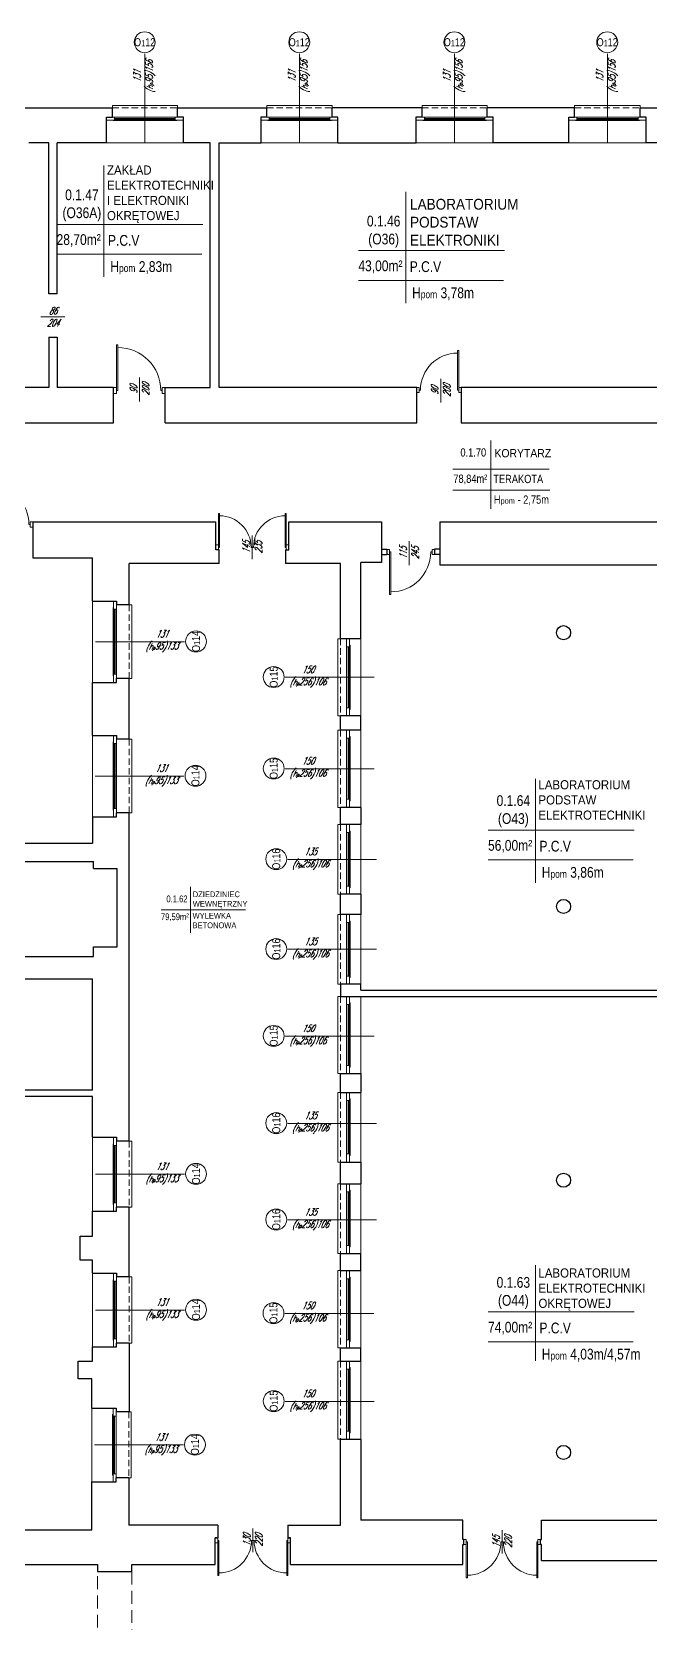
# Model space of a CAD drawing. Header units: millimetres. Extents: x -18485 to 40303, y -22087 to 35064.
# Drawn here: x 9626 to 10850, y 24285 to 27436 of the extents above; entities that cross this region are included whole.
import ezdxf

# ---------------------------------------------------------------- set-up
doc = ezdxf.new("R2010")
doc.units = ezdxf.units.MM
doc.linetypes.add('DASHED', pattern=[19.05, 12.7, -6.35])
doc.layers.get('0').update_dxf_attribs({"lineweight": 25})
for name, color, linetype, lineweight in [('-01 parter niski - ściany', 2, 'Continuous', 25), ('03-01_okna', 5, 'Continuous', 15), ('03_drzwi', 1, 'Continuous', 0), ('04-1_widok', 251, 'Continuous', 5), ('04-2_nad', 251, 'DASHED', 5), ('05-03_opis', 10, 'Continuous', 5)]:
    doc.layers.add(name, color=color, linetype=linetype, lineweight=lineweight)
doc.styles.add('ariel', font='arial.ttf', dxfattribs={"width": 0.8})
doc.styles.add('ariel_wym', font='simplex.shx', dxfattribs={"width": 0.65, "oblique": 25})

# ---------------------------------------------------------------- blocks, each defined once
blk = doc.blocks.new('*U56')
blk.add_line((0, 0.375), (0, 0.4))
at = {"ltscale": 0.8}
blk.add_lwpolyline([(-0.05, 0.4), (-0.05, 0.45), (0.05, 0.45), (0.05, 0.4)], close=True, dxfattribs=at)
blk.add_lwpolyline([(0, -0.4), (0, -0.375), (-0.8, -0.375), (-0.8, -0.4), (-0.05, -0.4), (0.05, -0.4), (0.05, -0.45), (-0.05, -0.45), (-0.05, -0.4)])
blk.add_arc((0, -0.375), 0.75, 90, 180)
blk = doc.blocks.new('*U57')
for p, q in [((0, -0.025), (0, 0.025)), ((0, -0.675), (0, -0.7))]:
    blk.add_line(p, q)
for points in [[(0, 0.7), (0, 0.675), (0.7, 0.675), (0.7, 0.7), (0.05, 0.7), (-0.05, 0.7), (-0.05, 0.75), (0.05, 0.75), (0.05, 0.7)], [(0, -0.7), (0, -0.675), (0.7, -0.675), (0.7, -0.7), (0.05, -0.7), (-0.05, -0.7), (-0.05, -0.75), (0.05, -0.75), (0.05, -0.7)]]:
    blk.add_lwpolyline(points)
for centre, start, end in [((0, 0.675), 270, 0), ((0, -0.675), 0, 90)]:
    blk.add_arc(centre, 0.65, start, end)
blk = doc.blocks.new('*U69')
for p, q in [((0, -0.025), (0, 0.025)), ((0, -0.675), (0, -0.7))]:
    blk.add_line(p, q)
for points in [[(0, 0.7), (0, 0.675), (-0.7, 0.675), (-0.7, 0.7), (-0.05, 0.7), (0.05, 0.7), (0.05, 0.75), (-0.05, 0.75), (-0.05, 0.7)], [(0, -0.7), (0, -0.675), (-0.7, -0.675), (-0.7, -0.7), (-0.05, -0.7), (0.05, -0.7), (0.05, -0.75), (-0.05, -0.75), (-0.05, -0.7)]]:
    blk.add_lwpolyline(points)
for centre, start, end in [((0, 0.675), 180, 270), ((0, -0.675), 90, 180)]:
    blk.add_arc(centre, 0.65, start, end)

msp = doc.modelspace()

# ---------------------------------------------------------------- linework, layer by layer
at = {"layer": '-01 parter niski - ściany'}
for p, q in [((9608.6, 27285.1), (9785.6, 27285.1)), ((9785.6, 27267.1), (9785.6, 27285.1)), ((9914.6, 27267.1), (9914.6, 27285.1)), ((9914.6, 27285.1), (10091.6, 27285.1)), ((10091.6, 27267.3), (10091.6, 27285.3)), ((10220.6, 27267.1), (10220.6, 27285.1)), ((10398.6, 27285.1), (10220.6, 27285.1)), ((10398.6, 27267.3), (10398.6, 27285.3)), ((10527.6, 27267.1), (10527.6, 27285.1)), ((10700.6, 27285.1), (10527.6, 27285.1)), ((10700.6, 27267.1), (10700.6, 27285.1)), ((10830.6, 27267.1), (10830.6, 27285.1)), ((10830.6, 27285.1), (10929.1, 27285.1)), ((9774.1, 27216.1), (9774.1, 27267.1)), ((9774.1, 27267.1), (9785.6, 27267.1)), ((9926.1, 27267.1), (9914.6, 27267.1)), ((9926.1, 27216.1), (9926.1, 27267.1)), ((10080.1, 27216.3), (10080.1, 27267.3)), ((10080.1, 27267.3), (10091.6, 27267.3)), ((10232.1, 27267.1), (10220.6, 27267.1)), ((10232.1, 27216.1), (10232.1, 27267.1)), ((10387.1, 27216.3), (10387.1, 27267.3)), ((10387.1, 27267.3), (10398.6, 27267.3)), ((10539.1, 27267.1), (10527.6, 27267.1)), ((10539.1, 27216.1), (10539.1, 27267.1)), ((10689.1, 27216.1), (10689.1, 27267.1)), ((10689.1, 27267.1), (10700.6, 27267.1)), ((10842.1, 27267.1), (10830.6, 27267.1)), ((10842.1, 27216.1), (10842.1, 27267.1)), ((9660.1, 27216.1), (9620.1, 27216.1)), ((9660.1, 26917.1), (9660.1, 27216.1)), ((9676.1, 26917.1), (9676.1, 27216.1)), ((9774.1, 27216.1), (9676.1, 27216.1)), ((9979.1, 27216.1), (9926.1, 27216.1)), ((9979.1, 26731.3), (9979.1, 27216.3)), ((9997.1, 26731.3), (9997.1, 27216.3)), ((9997.1, 27216.3), (10080.1, 27216.3)), ((10232.1, 27216.3), (10387.1, 27216.3)), ((10689.1, 27216.1), (10539.1, 27216.1)), ((10887.1, 27216.1), (10842.1, 27216.1)), ((9676.1, 26917.1), (9660.1, 26917.1)), ((9660.1, 26831.3), (9676.1, 26831.3)), ((9660.1, 26831.3), (9660.1, 26731.3)), ((9676.1, 26831.3), (9676.1, 26731.3)), ((9660.1, 26731.3), (9387.1, 26731.3)), ((9788.1, 26731.3), (9676.1, 26731.3)), ((9788.1, 26661.3), (9788.1, 26731.3)), ((9890.1, 26661.3), (9890.1, 26731.3)), ((9890.1, 26731.3), (9979.1, 26731.3)), ((10388.1, 26731.3), (9997.1, 26731.3)), ((10388.1, 26661.3), (10388.1, 26731.3)), ((10476.1, 26731.3), (10476.1, 26661.3)), ((10887.1, 26731.3), (10476.1, 26731.3)), ((9342.1, 26661.3), (9788.1, 26661.3)), ((9890.1, 26661.3), (10388.1, 26661.3)), ((10476.1, 26661.3), (10989.1, 26661.3)), ((9628.1, 26465.3), (9990.6, 26465.3)), ((9628.1, 26465.3), (9628.1, 26394.3)), ((9990.6, 26416.3), (9990.6, 26465.3)), ((10134.6, 26465.3), (10318.1, 26465.3)), ((10134.6, 26416.3), (10134.6, 26465.3)), ((10318.1, 26465.3), (10318.1, 26385.3)), ((10318.1, 26465.3), (10318.1, 26410.3)), ((10434.1, 26465.3), (10434.1, 26380.3)), ((10434.1, 26465.3), (10434.1, 26410.3)), ((10434.1, 26465.3), (10926.1, 26465.3)), ((9990.6, 26410.3), (9990.6, 26416.3)), ((9997.1, 26410.3), (9990.6, 26410.3)), ((9997.1, 26383.3), (9997.1, 26410.3)), ((10128.1, 26410.3), (10128.1, 26383.3)), ((10128.1, 26410.3), (10134.6, 26410.3)), ((10134.6, 26410.3), (10134.6, 26416.3)), ((10318.1, 26411.2), (10328.8, 26411.2)), ((10328.8, 26411.2), (10328.8, 26400.7)), ((10434.1, 26411.2), (10423.5, 26411.2)), ((10423.5, 26411.2), (10423.5, 26400.7)), ((9628.1, 26394.3), (9746.1, 26394.3)), ((9746.1, 26308.8), (9746.1, 26394.3)), ((9997.1, 26383.3), (9819.1, 26383.3)), ((9819.1, 26301.3), (9819.1, 26383.3)), ((10237.1, 26383.3), (10128.1, 26383.3)), ((10237.1, 26234.3), (10237.1, 26383.3)), ((10318.1, 26385.3), (10277.1, 26385.3)), ((10277.1, 26234.3), (10277.1, 26385.3)), ((10318.1, 26400.7), (10328.8, 26400.7)), ((10434.1, 26400.7), (10423.5, 26400.7)), ((10434.1, 26380.3), (10952.1, 26380.3)), ((9746.1, 26308.8), (9794.1, 26308.8)), ((9794.1, 26308.8), (9794.1, 26301.3)), ((9819.1, 26301.3), (9794.1, 26301.3)), ((10277.1, 26234.3), (10237.1, 26234.3)), ((9819.1, 26155.3), (9794.1, 26155.3)), ((9794.1, 26147.8), (9794.1, 26155.3)), ((9819.1, 26035.3), (9819.1, 26155.3)), ((9746.1, 26147.8), (9794.1, 26147.8)), ((9746.1, 26042.8), (9746.1, 26147.8)), ((10277.1, 26081.3), (10237.1, 26081.3)), ((10237.1, 26053.3), (10237.1, 26081.3)), ((10277.1, 26053.3), (10277.1, 26081.3)), ((9746.1, 26042.8), (9794.1, 26042.8)), ((9794.1, 26042.8), (9794.1, 26035.3)), ((9819.1, 26035.3), (9794.1, 26035.3)), ((10277.1, 26053.3), (10237.1, 26053.3)), ((10277.1, 25900.3), (10237.1, 25900.3)), ((10237.1, 25866.3), (10237.1, 25900.3)), ((10277.1, 25900.3), (10277.1, 25866.3)), ((9746.1, 25881.8), (9794.1, 25881.8)), ((9746.1, 25881.8), (9746.1, 25829.3)), ((9819.1, 25889.3), (9794.1, 25889.3)), ((9794.1, 25881.8), (9794.1, 25889.3)), ((9819.1, 25239.6), (9819.1, 25889.3)), ((10277.1, 25866.3), (10237.1, 25866.3)), ((9260.1, 25829.3), (9746.1, 25829.3)), ((9188.1, 25793.1), (9748.1, 25793.1)), ((9748.1, 25779.1), (9748.1, 25793.1)), ((9748.1, 25779.1), (9795.1, 25779.1)), ((9795.1, 25624.1), (9795.1, 25779.1)), ((10277.1, 25728.3), (10237.1, 25728.3)), ((10237.1, 25688.3), (10237.1, 25728.3)), ((10277.1, 25728.3), (10277.1, 25688.3)), ((10277.1, 25688.3), (10237.1, 25688.3)), ((9748.1, 25605.1), (9748.1, 25624.1)), ((9748.1, 25624.1), (9795.1, 25624.1)), ((9188.1, 25605.1), (9748.1, 25605.1)), ((9439.1, 25561.1), (9746.1, 25561.1)), ((9746.1, 25340.1), (9746.1, 25561.1)), ((10277.1, 25550.3), (10237.1, 25550.3)), ((10237.1, 25550.3), (10237.1, 25526.1)), ((10237.1, 25526.1), (10277.1, 25526.1)), ((10277.1, 25538.1), (10277.1, 25550.3)), ((10277.1, 25538.1), (10933.4, 25538.1)), ((10277.1, 25526.1), (10981.1, 25526.1)), ((10237.1, 25373.1), (10277.1, 25373.1)), ((10237.1, 25336.1), (10237.1, 25373.1)), ((10277.1, 25373.1), (10277.1, 25336.1)), ((9746.1, 25340.1), (9439.1, 25340.1)), ((10237.1, 25336.1), (10277.1, 25336.1)), ((9646.7, 25328.1), (9404.1, 25328.1)), ((9746.1, 25328.1), (9637.1, 25328.1)), ((9746.1, 25247.1), (9746.1, 25328.1)), ((9746.1, 25247.1), (9794.1, 25247.1)), ((9794.1, 25247.1), (9794.1, 25239.6)), ((9819.1, 25239.6), (9794.1, 25239.6)), ((10237.1, 25198.1), (10277.1, 25198.1)), ((10237.1, 25155.1), (10237.1, 25198.1)), ((10277.1, 25198.1), (10277.1, 25155.1)), ((10237.1, 25155.1), (10277.1, 25155.1)), ((9746.1, 25051.1), (9746.1, 25101.1)), ((9746.1, 25101.1), (9794.1, 25101.1)), ((9819.1, 25108.6), (9794.1, 25108.6)), ((9794.1, 25101.1), (9794.1, 25108.6)), ((9819.1, 24970.6), (9819.1, 25108.6)), ((9722.1, 25004.1), (9722.1, 25051.1)), ((9722.1, 25051.1), (9746.1, 25051.1)), ((10237.1, 25017.1), (10277.1, 25017.1)), ((10237.1, 24983.1), (10237.1, 25017.1)), ((10277.1, 24983.1), (10277.1, 25017.1)), ((9746.1, 25004.1), (9722.1, 25004.1)), ((9746.1, 24978.1), (9746.1, 25004.1)), ((9746.1, 24978.1), (9794.1, 24978.1)), ((9794.1, 24978.1), (9794.1, 24970.6)), ((9819.1, 24970.6), (9794.1, 24970.6)), ((10237.1, 24983.1), (10277.1, 24983.1)), ((9746.1, 24804.1), (9746.1, 24832.1)), ((9746.1, 24832.1), (9794.1, 24832.1)), ((9819.1, 24839.6), (9794.1, 24839.6)), ((9794.1, 24832.1), (9794.1, 24839.6)), ((9819.1, 24839.6), (9819.1, 24703.6)), ((10237.1, 24830.1), (10277.1, 24830.1)), ((10237.1, 24804.1), (10237.1, 24830.1)), ((10277.1, 24804.1), (10277.1, 24830.1)), ((9718.1, 24769.1), (9718.1, 24804.1)), ((9718.1, 24804.1), (9746.1, 24804.1)), ((10237.1, 24804.1), (10277.1, 24804.1)), ((9745.1, 24769.1), (9718.1, 24769.1)), ((9745.1, 24711.1), (9745.1, 24769.1)), ((9745.1, 24711.1), (9793.1, 24711.1)), ((9793.1, 24711.1), (9793.1, 24703.6)), ((9818.1, 24703.6), (9793.1, 24703.6)), ((10237.1, 24649.1), (10277.1, 24649.1)), ((10237.1, 24479.1), (10237.1, 24649.1)), ((10277.1, 24649.1), (10277.1, 24489.1)), ((9745.1, 24470.1), (9745.1, 24565.1)), ((9745.1, 24565.1), (9793.1, 24565.1)), ((9818.1, 24572.6), (9793.1, 24572.6)), ((9793.1, 24565.1), (9793.1, 24572.6)), ((9818.1, 24572.6), (9818.1, 24479.1)), ((10479.1, 24489.1), (10277.1, 24489.1)), ((10479.1, 24451.1), (10479.1, 24489.1)), ((10635.1, 24451.1), (10635.1, 24489.1)), ((10635.1, 24489.1), (10981.1, 24489.1)), ((9589.1, 24470.1), (9745.1, 24470.1)), ((9994.1, 24479.1), (9818.1, 24479.1)), ((9992.1, 24454.1), (9989.1, 24454.1)), ((9989.1, 24401.1), (9989.1, 24454.1)), ((9989.1, 24454.1), (9994.1, 24454.1)), ((9994.1, 24479.1), (9994.1, 24454.1)), ((10133.1, 24479.1), (10133.1, 24454.1)), ((10133.1, 24479.1), (10237.1, 24479.1)), ((10133.1, 24454.1), (10138.1, 24454.1)), ((10138.1, 24454.1), (10133.1, 24454.1)), ((10138.1, 24401.1), (10138.1, 24454.1)), ((10481.1, 24451.1), (10479.1, 24451.1)), ((10481.1, 24441), (10481.1, 24451.1)), ((10633.1, 24441), (10633.1, 24451.1)), ((10633.1, 24451.1), (10635.1, 24451.1)), ((10479.1, 24401.1), (10479.1, 24441)), ((10479.1, 24441), (10481.1, 24441)), ((10635.1, 24441), (10633.1, 24441)), ((10635.1, 24409.1), (10635.1, 24441)), ((9188.1, 24401.1), (9756.1, 24401.1)), ((9756.1, 24401.1), (9756.1, 24387.1)), ((9756.1, 24387.1), (9824.1, 24387.1)), ((9824.1, 24387.1), (9824.1, 24401.1)), ((9824.1, 24401.1), (9989.1, 24401.1)), ((10138.1, 24401.1), (10479.1, 24401.1)), ((10635.1, 24409.1), (11197.9, 24409.1))]:
    msp.add_line(p, q, dxfattribs=at)
for centre in [(10678.7, 26246.1), (10678.7, 25704.1), (10678.7, 25162.1), (10678.7, 24623.1)]:
    msp.add_circle(centre, 14, dxfattribs=at)
at = {"layer": '03-01_okna', "linetype": 'Continuous', "lineweight": 0}
for p, q in [((9785.6, 27285.1), (9785.6, 27290.1)), ((9785.6, 27290.1), (9914.6, 27290.1)), ((9914.6, 27285.1), (9914.6, 27290.1)), ((10091.6, 27285.1), (10091.6, 27290.1)), ((10091.6, 27290.1), (10220.6, 27290.1)), ((10220.6, 27285.1), (10220.6, 27290.1)), ((10398.6, 27285.1), (10398.6, 27290.1)), ((10398.6, 27290.1), (10527.6, 27290.1)), ((10527.6, 27285.1), (10527.6, 27290.1)), ((10700.6, 27285.1), (10700.6, 27290.1)), ((10700.6, 27290.1), (10830.6, 27290.1)), ((10830.6, 27285.1), (10830.6, 27290.1)), ((9910.1, 27267.1), (9790.1, 27267.1)), ((9790.1, 27264.1), (9910.1, 27264.1)), ((9791.1, 27260.1), (9791.1, 27264.1)), ((9791.1, 27262.6), (9909.1, 27262.6)), ((9791.1, 27262.1), (9909.1, 27262.1)), ((9909.1, 27260.1), (9909.1, 27264.1)), ((10216.1, 27267.1), (10096.1, 27267.1)), ((10096.1, 27264.1), (10216.1, 27264.1)), ((10097.1, 27260.1), (10097.1, 27264.1)), ((10097.1, 27262.6), (10215.1, 27262.6)), ((10097.1, 27262.1), (10215.1, 27262.1)), ((10215.1, 27260.1), (10215.1, 27264.1)), ((10523.1, 27267.1), (10403.1, 27267.1)), ((10403.1, 27264.1), (10523.1, 27264.1)), ((10404.1, 27260.1), (10404.1, 27264.1)), ((10404.1, 27262.6), (10522.1, 27262.6)), ((10404.1, 27262.1), (10522.1, 27262.1)), ((10522.1, 27260.1), (10522.1, 27264.1)), ((10826.1, 27267.1), (10705.1, 27267.1)), ((10705.1, 27264.1), (10826.1, 27264.1)), ((10706.1, 27260.1), (10706.1, 27264.1)), ((10706.1, 27262.6), (10825.1, 27262.6)), ((10706.1, 27262.1), (10825.1, 27262.1)), ((10825.1, 27260.1), (10825.1, 27264.1)), ((9787.1, 26291.8), (9791.1, 26291.8)), ((9789.1, 26291.8), (9789.1, 26164.8)), ((9789.6, 26291.8), (9789.6, 26164.8)), ((9791.1, 26292.8), (9791.1, 26163.8)), ((9794.1, 26163.8), (9794.1, 26292.8)), ((9819.1, 26301.3), (9824.1, 26301.3)), ((9824.1, 26301.3), (9824.1, 26155.3)), ((10232.1, 26234.3), (10232.1, 26081.3)), ((10237.1, 26234.3), (10232.1, 26234.3)), ((10249.1, 26097.3), (10249.1, 26218.3)), ((10252.1, 26218.3), (10252.1, 26097.3)), ((10256.1, 26217.3), (10252.1, 26217.3)), ((10253.6, 26217.3), (10253.6, 26098.3)), ((10254.1, 26217.3), (10254.1, 26098.3)), ((9787.1, 26164.8), (9791.1, 26164.8)), ((9819.1, 26155.3), (9824.1, 26155.3)), ((10256.1, 26098.3), (10252.1, 26098.3)), ((10237.1, 26081.3), (10232.1, 26081.3)), ((9787.1, 26025.8), (9791.1, 26025.8)), ((9789.1, 26025.8), (9789.1, 25898.8)), ((9789.6, 26025.8), (9789.6, 25898.8)), ((9791.1, 26026.8), (9791.1, 25897.8)), ((9794.1, 25897.8), (9794.1, 26026.8)), ((9819.1, 26035.3), (9824.1, 26035.3)), ((9824.1, 26035.3), (9824.1, 25889.3)), ((10232.1, 26053.3), (10232.1, 25900.3)), ((10237.1, 26053.3), (10232.1, 26053.3)), ((10249.1, 25916.3), (10249.1, 26037.3)), ((10252.1, 26037.3), (10252.1, 25916.3)), ((10256.1, 26036.3), (10252.1, 26036.3)), ((10253.6, 26036.3), (10253.6, 25917.3)), ((10254.1, 26036.3), (10254.1, 25917.3)), ((9787.1, 25898.8), (9791.1, 25898.8)), ((10237.1, 25900.3), (10232.1, 25900.3)), ((10256.1, 25917.3), (10252.1, 25917.3)), ((9819.1, 25889.3), (9824.1, 25889.3)), ((10232.1, 25866.3), (10232.1, 25728.3)), ((10237.1, 25866.3), (10232.1, 25866.3)), ((10249.1, 25744.3), (10249.1, 25850.3)), ((10252.1, 25850.3), (10252.1, 25744.3)), ((10256.1, 25849.3), (10252.1, 25849.3)), ((10253.6, 25849.3), (10253.6, 25745.3)), ((10254.1, 25849.3), (10254.1, 25745.3)), ((10256.1, 25745.3), (10252.1, 25745.3)), ((10237.1, 25728.3), (10232.1, 25728.3)), ((10232.1, 25688.3), (10232.1, 25550.3)), ((10237.1, 25688.3), (10232.1, 25688.3)), ((10249.1, 25566.3), (10249.1, 25672.3)), ((10252.1, 25672.3), (10252.1, 25566.3)), ((10256.1, 25671.3), (10252.1, 25671.3)), ((10253.6, 25671.3), (10253.6, 25567.3)), ((10254.1, 25671.3), (10254.1, 25567.3)), ((10256.1, 25567.3), (10252.1, 25567.3)), ((10237.1, 25550.3), (10232.1, 25550.3)), ((10232.1, 25526.1), (10232.1, 25373.1)), ((10237.1, 25526.1), (10232.1, 25526.1)), ((10249.1, 25389.1), (10249.1, 25510.1)), ((10252.1, 25510.1), (10252.1, 25389.1)), ((10256.1, 25509.1), (10252.1, 25509.1)), ((10253.6, 25509.1), (10253.6, 25390.1)), ((10254.1, 25509.1), (10254.1, 25390.1)), ((10237.1, 25373.1), (10232.1, 25373.1)), ((10256.1, 25390.1), (10252.1, 25390.1)), ((10232.1, 25336.1), (10232.1, 25198.1)), ((10237.1, 25336.1), (10232.1, 25336.1)), ((10249.1, 25214.1), (10249.1, 25320.1)), ((10252.1, 25320.1), (10252.1, 25214.1)), ((10256.1, 25319.1), (10252.1, 25319.1)), ((10253.6, 25319.1), (10253.6, 25215.1)), ((10254.1, 25319.1), (10254.1, 25215.1)), ((9819.1, 25239.6), (9824.1, 25239.6)), ((9824.1, 25239.6), (9824.1, 25108.6)), ((9787.1, 25230.1), (9791.1, 25230.1)), ((9789.1, 25230.1), (9789.1, 25118.1)), ((9789.6, 25230.1), (9789.6, 25118.1)), ((9791.1, 25231.1), (9791.1, 25117.1)), ((9794.1, 25117.1), (9794.1, 25231.1)), ((10256.1, 25215.1), (10252.1, 25215.1)), ((10237.1, 25198.1), (10232.1, 25198.1)), ((10232.1, 25155.1), (10232.1, 25017.1)), ((10237.1, 25155.1), (10232.1, 25155.1)), ((9787.1, 25118.1), (9791.1, 25118.1)), ((10249.1, 25033.1), (10249.1, 25139.1)), ((10252.1, 25139.1), (10252.1, 25033.1)), ((10256.1, 25138.1), (10252.1, 25138.1)), ((10253.6, 25138.1), (10253.6, 25034.1)), ((10254.1, 25138.1), (10254.1, 25034.1)), ((9819.1, 25108.6), (9824.1, 25108.6)), ((10237.1, 25017.1), (10232.1, 25017.1)), ((10256.1, 25034.1), (10252.1, 25034.1)), ((9787.1, 24961.1), (9791.1, 24961.1)), ((9789.1, 24961.1), (9789.1, 24849.1)), ((9789.6, 24961.1), (9789.6, 24849.1)), ((9791.1, 24962.1), (9791.1, 24848.1)), ((9794.1, 24848.1), (9794.1, 24962.1)), ((9819.1, 24970.6), (9824.1, 24970.6)), ((9824.1, 24970.6), (9824.1, 24839.6)), ((10232.1, 24983.1), (10232.1, 24830.1)), ((10237.1, 24983.1), (10232.1, 24983.1)), ((10249.1, 24846.1), (10249.1, 24967.1)), ((10252.1, 24967.1), (10252.1, 24846.1)), ((10256.1, 24966.1), (10252.1, 24966.1)), ((10253.6, 24966.1), (10253.6, 24847.1)), ((10254.1, 24966.1), (10254.1, 24847.1)), ((9787.1, 24849.1), (9791.1, 24849.1)), ((9819.1, 24839.6), (9824.1, 24839.6)), ((10237.1, 24830.1), (10232.1, 24830.1)), ((10256.1, 24847.1), (10252.1, 24847.1)), ((10232.1, 24804.1), (10232.1, 24649.1)), ((10237.1, 24804.1), (10232.1, 24804.1)), ((10249.1, 24665.1), (10249.1, 24788.1)), ((10252.1, 24788.1), (10252.1, 24665.1)), ((10256.1, 24787.1), (10252.1, 24787.1)), ((10253.6, 24787.1), (10253.6, 24666.1)), ((10254.1, 24787.1), (10254.1, 24666.1)), ((9818.1, 24703.6), (9823.1, 24703.6)), ((9823.1, 24703.6), (9823.1, 24572.6)), ((9786.1, 24694.1), (9790.1, 24694.1)), ((9788.1, 24694.1), (9788.1, 24582.1)), ((9788.6, 24694.1), (9788.6, 24582.1)), ((9790.1, 24695.1), (9790.1, 24581.1)), ((9793.1, 24581.1), (9793.1, 24695.1)), ((10237.1, 24649.1), (10232.1, 24649.1)), ((10256.1, 24666.1), (10252.1, 24666.1)), ((9786.1, 24582.1), (9790.1, 24582.1)), ((9818.1, 24572.6), (9823.1, 24572.6))]:
    msp.add_line(p, q, dxfattribs=at)
at = {"layer": '03-01_okna', "linetype": 'DASHED'}
for p, q in [((9785.6, 27285.1), (9914.6, 27285.1)), ((10091.6, 27285.1), (10220.6, 27285.1)), ((10398.6, 27285.1), (10527.6, 27285.1)), ((10700.6, 27285.1), (10830.6, 27285.1)), ((9819.1, 26301.3), (9819.1, 26155.3)), ((10237.1, 26234.3), (10237.1, 26081.3)), ((9819.1, 26035.3), (9819.1, 25889.3)), ((10237.1, 26053.3), (10237.1, 25900.3)), ((10237.1, 25866.3), (10237.1, 25728.3)), ((10237.1, 25688.3), (10237.1, 25550.3)), ((10237.1, 25526.1), (10237.1, 25373.1)), ((10237.1, 25336.1), (10237.1, 25198.1)), ((9819.1, 25239.6), (9819.1, 25108.6)), ((10237.1, 25155.1), (10237.1, 25017.1)), ((9819.1, 24970.6), (9819.1, 24839.6)), ((10237.1, 24983.1), (10237.1, 24830.1)), ((10237.1, 24804.1), (10237.1, 24649.1)), ((9818.1, 24703.6), (9818.1, 24572.6))]:
    msp.add_line(p, q, dxfattribs=at)
at = {"layer": '03-01_okna', "linetype": 'Continuous', "lineweight": 0}
for points in [[(9790.1, 27261.1), (9774.1, 27261.1), (9774.1, 27267.1), (9790.1, 27267.1)], [(9926.1, 27261.1), (9910.1, 27261.1), (9910.1, 27267.1), (9926.1, 27267.1)], [(10096.1, 27261.1), (10080.1, 27261.1), (10080.1, 27267.1), (10096.1, 27267.1)], [(10232.1, 27261.1), (10216.1, 27261.1), (10216.1, 27267.1), (10232.1, 27267.1)], [(10403.1, 27261.1), (10387.1, 27261.1), (10387.1, 27267.1), (10403.1, 27267.1)], [(10539.1, 27261.1), (10523.1, 27261.1), (10523.1, 27267.1), (10539.1, 27267.1)], [(10705.1, 27261.1), (10689.1, 27261.1), (10689.1, 27267.1), (10705.1, 27267.1)], [(10842.1, 27261.1), (10826.1, 27261.1), (10826.1, 27267.1), (10842.1, 27267.1)], [(9788.1, 26292.8), (9788.1, 26308.8), (9794.1, 26308.8), (9794.1, 26292.8)], [(10255.1, 26218.3), (10255.1, 26234.3), (10249.1, 26234.3), (10249.1, 26218.3)], [(9788.1, 26147.8), (9788.1, 26163.8), (9794.1, 26163.8), (9794.1, 26147.8)], [(10255.1, 26081.3), (10255.1, 26097.3), (10249.1, 26097.3), (10249.1, 26081.3)], [(9788.1, 26026.8), (9788.1, 26042.8), (9794.1, 26042.8), (9794.1, 26026.8)], [(10255.1, 26037.3), (10255.1, 26053.3), (10249.1, 26053.3), (10249.1, 26037.3)], [(10255.1, 25900.3), (10255.1, 25916.3), (10249.1, 25916.3), (10249.1, 25900.3)], [(9788.1, 25881.8), (9788.1, 25897.8), (9794.1, 25897.8), (9794.1, 25881.8)], [(10255.1, 25850.3), (10255.1, 25866.3), (10249.1, 25866.3), (10249.1, 25850.3)], [(10255.1, 25728.3), (10255.1, 25744.3), (10249.1, 25744.3), (10249.1, 25728.3)], [(10255.1, 25672.3), (10255.1, 25688.3), (10249.1, 25688.3), (10249.1, 25672.3)], [(10255.1, 25550.3), (10255.1, 25566.3), (10249.1, 25566.3), (10249.1, 25550.3)], [(10255.1, 25510.1), (10255.1, 25526.1), (10249.1, 25526.1), (10249.1, 25510.1)], [(10255.1, 25373.1), (10255.1, 25389.1), (10249.1, 25389.1), (10249.1, 25373.1)], [(10255.1, 25320.1), (10255.1, 25336.1), (10249.1, 25336.1), (10249.1, 25320.1)], [(9788.1, 25231.1), (9788.1, 25247.1), (9794.1, 25247.1), (9794.1, 25231.1)], [(10255.1, 25198.1), (10255.1, 25214.1), (10249.1, 25214.1), (10249.1, 25198.1)], [(10255.1, 25139.1), (10255.1, 25155.1), (10249.1, 25155.1), (10249.1, 25139.1)], [(9788.1, 25101.1), (9788.1, 25117.1), (9794.1, 25117.1), (9794.1, 25101.1)], [(10255.1, 25017.1), (10255.1, 25033.1), (10249.1, 25033.1), (10249.1, 25017.1)], [(9788.1, 24962.1), (9788.1, 24978.1), (9794.1, 24978.1), (9794.1, 24962.1)], [(10255.1, 24967.1), (10255.1, 24983.1), (10249.1, 24983.1), (10249.1, 24967.1)], [(9788.1, 24832.1), (9788.1, 24848.1), (9794.1, 24848.1), (9794.1, 24832.1)], [(10255.1, 24830.1), (10255.1, 24846.1), (10249.1, 24846.1), (10249.1, 24830.1)], [(10255.1, 24788.1), (10255.1, 24804.1), (10249.1, 24804.1), (10249.1, 24788.1)], [(9787.1, 24695.1), (9787.1, 24711.1), (9793.1, 24711.1), (9793.1, 24695.1)], [(10255.1, 24649.1), (10255.1, 24665.1), (10249.1, 24665.1), (10249.1, 24649.1)], [(9787.1, 24565.1), (9787.1, 24581.1), (9793.1, 24581.1), (9793.1, 24565.1)]]:
    msp.add_lwpolyline(points, close=True, dxfattribs=at)
for points in [[(9787.1, 27261.1), (9787.1, 27260.1), (9913.1, 27260.1), (9913.1, 27261.1)], [(10093.1, 27261.1), (10093.1, 27260.1), (10219.1, 27260.1), (10219.1, 27261.1)], [(10400.1, 27261.1), (10400.1, 27260.1), (10526.1, 27260.1), (10526.1, 27261.1)], [(10702.1, 27261.1), (10702.1, 27260.1), (10829.1, 27260.1), (10829.1, 27261.1)], [(9788.1, 26295.8), (9787.1, 26295.8), (9787.1, 26160.8), (9788.1, 26160.8)], [(10255.1, 26221.3), (10256.1, 26221.3), (10256.1, 26094.3), (10255.1, 26094.3)], [(9788.1, 26029.8), (9787.1, 26029.8), (9787.1, 25894.8), (9788.1, 25894.8)], [(10255.1, 26040.3), (10256.1, 26040.3), (10256.1, 25913.3), (10255.1, 25913.3)], [(10255.1, 25853.3), (10256.1, 25853.3), (10256.1, 25741.3), (10255.1, 25741.3)], [(10255.1, 25675.3), (10256.1, 25675.3), (10256.1, 25563.3), (10255.1, 25563.3)], [(10255.1, 25513.1), (10256.1, 25513.1), (10256.1, 25386.1), (10255.1, 25386.1)], [(10255.1, 25323.1), (10256.1, 25323.1), (10256.1, 25211.1), (10255.1, 25211.1)], [(9788.1, 25234.1), (9787.1, 25234.1), (9787.1, 25114.1), (9788.1, 25114.1)], [(10255.1, 25142.1), (10256.1, 25142.1), (10256.1, 25030.1), (10255.1, 25030.1)], [(9788.1, 24965.1), (9787.1, 24965.1), (9787.1, 24845.1), (9788.1, 24845.1)], [(10255.1, 24970.1), (10256.1, 24970.1), (10256.1, 24843.1), (10255.1, 24843.1)], [(10255.1, 24791.1), (10256.1, 24791.1), (10256.1, 24662.1), (10255.1, 24662.1)], [(9787.1, 24698.1), (9786.1, 24698.1), (9786.1, 24578.1), (9787.1, 24578.1)]]:
    msp.add_lwpolyline(points, dxfattribs=at)
at = {"layer": '04-1_widok'}
for p, q in [((9926.1, 27216.1), (9774.1, 27216.1)), ((10232.1, 27216.1), (10080.1, 27216.1)), ((10539.1, 27216.1), (10387.1, 27216.1)), ((10842.1, 27216.1), (10689.1, 27216.1)), ((9746.1, 26147.8), (9746.1, 26308.8)), ((10277.1, 25544.2), (10277.1, 26234.3)), ((9746.1, 25881.8), (9746.1, 26042.8)), ((10277.1, 24649.1), (10277.1, 25526.1)), ((9746.1, 25101.1), (9746.1, 25247.1)), ((9746.1, 24832.1), (9746.1, 24978.1)), ((9745.1, 24565.1), (9745.1, 24711.1))]:
    msp.add_line(p, q, dxfattribs=at)
at = {"layer": '04-2_nad', "ltscale": 2}
for p, q in [((9756.1, 24200.1), (9756.1, 24387.1)), ((9824.1, 24387.1), (9824.1, 24200.1))]:
    msp.add_line(p, q, dxfattribs=at)
at = {"layer": '05-03_opis', "lineweight": 0}
for p, q in [((9850.1, 27216.4), (9850.1, 27392.4)), ((10156.1, 27216.4), (10156.1, 27392.4)), ((10463.1, 27216.4), (10463.1, 27392.4)), ((10765.6, 27216.4), (10765.6, 27392.4)), ((9691.5, 26871.6), (9644.3, 26871.6)), ((9839.5, 26751.3), (9839.5, 26704.1)), ((10435.5, 26748.9), (10435.5, 26701.7)), ((10062.6, 26438.7), (10062.6, 26391.5)), ((10373.2, 26427.2), (10373.2, 26380)), ((9752.5, 26228.3), (9928.5, 26228.3)), ((10303.7, 26157.8), (10127.7, 26157.8)), ((9751.4, 25962.3), (9927.4, 25962.3)), ((10303.7, 25976.8), (10127.7, 25976.8)), ((10308.7, 25797.3), (10132.7, 25797.3)), ((10308.7, 25619.3), (10132.7, 25619.3)), ((10303.7, 25447.3), (10127.7, 25447.3)), ((10308.7, 25274.7), (10132.7, 25274.7)), ((9752.5, 25174.1), (9928.5, 25174.1)), ((10308.7, 25083.7), (10132.7, 25083.7)), ((9752.5, 24905.1), (9928.5, 24905.1)), ((10303.2, 24898.4), (10127.2, 24898.4)), ((10303.7, 24724.2), (10127.7, 24724.2)), ((9750.4, 24638.1), (9926.4, 24638.1)), ((10063.6, 24425.9), (10063.6, 24472.4)), ((10557.1, 24422.8), (10557.1, 24469.3))]:
    msp.add_line(p, q, dxfattribs=at)
at = {"layer": '05-03_opis'}
for p, q in [((9769, 27171), (9769, 26950.4)), ((10366.3, 27119), (10366.3, 26898.4)), ((9675.7, 27054.5), (9964.8, 27054.5)), ((10273, 27002.5), (10562, 27002.5)), ((9675.7, 26995.6), (9962.7, 26995.6)), ((10273, 26943.6), (10559.9, 26943.6)), ((10534.4, 26626.8), (10534.4, 26491.3)), ((10459.4, 26569.7), (10650.3, 26569.7)), ((10459.4, 26528.5), (10651.3, 26528.5)), ((10623, 25956.8), (10623, 25751)), ((10529.7, 25855.1), (10818.7, 25855.1)), ((10529.7, 25796.2), (10816.7, 25796.2)), ((9940, 25743.2), (9940, 25652)), ((9882.2, 25697.2), (10049, 25697.2)), ((10623, 24993.8), (10623, 24804.4)), ((10529.7, 24901.3), (10818.7, 24901.3)), ((10529.7, 24842.4), (10816.7, 24842.4))]:
    msp.add_line(p, q, dxfattribs=at)
at = {"layer": '05-03_opis', "lineweight": 0}
for centre in [(9849.6, 27415.1), (10155.6, 27415.1), (10462.6, 27415.1), (10765.1, 27415.1), (9951.2, 26228.8), (10105, 26158.3), (10105, 25977.3), (9950.1, 25962.8), (10110, 25797.8), (10110, 25619.8), (10105, 25447.8), (10110, 25275.2), (9951.2, 25174.6), (10110, 25084.2), (9951.2, 24905.6), (10104.5, 24898.9), (10105, 24724.7), (9949.1, 24638.6)]:
    msp.add_circle(centre, 20.7, dxfattribs=at)

# ---------------------------------------------------------------- block references
at = {"layer": '03_drzwi'}
for name, p, xscale, yscale, zscale, rotation in [('*U56', (9839.1, 26725.6), 113.333333333303, 113.333333333303, 113.3333333333045, 270), ('*U56', (10432.1, 26726.4), -97.77777777775191, 97.77777777775191, 97.77777777775111, 90), ('*U56', (9583.1, 26460.3), 99.99999999997453, 99.99999999997453, 99.99999999997274, 270), ('*U57', (10062.6, 26415.1), 95.99999999998909, 95.99999999998909, 95.99999999998909, 90), ('*U56', (10376.2, 26405.9), -105.2333333333045, 105.2333333333045, 105.233333333306, 270), ('*U69', (10063.6, 24449.1), 99.3333333333212, 99.3333333333212, 99.3333333333212, 90), ('*U69', (10557.1, 24446), 101.3333333333212, 101.3333333333212, 101.3333333333212, 90)]:
    msp.add_blockref(name, p, dxfattribs=dict(at, xscale=xscale, yscale=yscale, zscale=zscale, rotation=rotation))

# ---------------------------------------------------------------- texts
at = {"layer": '05-03_opis', "lineweight": 0, "attachment_point": 5}
for s, insert, char_height, width, style in [('O{\\H0.7576x;1}12', (9849.6, 27415.1), 15.84, 75.194, 'ariel'), ('O{\\H0.7576x;1}12', (10155.6, 27415.1), 15.84, 75.194, 'ariel'), ('O{\\H0.7576x;1}12', (10462.6, 27415.1), 15.84, 75.194, 'ariel'), ('O{\\H0.7576x;1}12', (10765.1, 27415.1), 15.84, 75.194, 'ariel'), ('86\\P204', (9668.1, 26871.6), 14.4, 68.936, 'ariel_wym'), ('131\\P({\\H0.8333x;h\\H0.6x;p}95)133', (9883.6, 26229.4), 14.4, 62.661, 'ariel_wym'), ('150\\P({\\H0.8333x;h\\H0.6x;p}256)106', (10172.6, 26158.9), 14.4, 62.661, 'ariel_wym'), ('150\\P({\\H0.8333x;h\\H0.6x;p}256)106', (10172.6, 25977.9), 14.4, 62.661, 'ariel_wym'), ('131\\P({\\H0.8333x;h\\H0.6x;p}95)133', (9882.5, 25963.4), 14.4, 62.661, 'ariel_wym'), ('135\\P({\\H0.8333x;h\\H0.6x;p}256)106', (10177.6, 25798.4), 14.4, 62.661, 'ariel_wym'), ('135\\P({\\H0.8333x;h\\H0.6x;p}256)106', (10177.6, 25620.4), 14.4, 62.661, 'ariel_wym'), ('150\\P({\\H0.8333x;h\\H0.6x;p}256)106', (10172.6, 25448.4), 14.4, 62.661, 'ariel_wym'), ('135\\P({\\H0.8333x;h\\H0.6x;p}256)106', (10177.6, 25275.8), 14.4, 62.661, 'ariel_wym'), ('131\\P({\\H0.8333x;h\\H0.6x;p}95)133', (9883.6, 25175.2), 14.4, 62.661, 'ariel_wym'), ('135\\P({\\H0.8333x;h\\H0.6x;p}256)106', (10177.6, 25084.8), 14.4, 62.661, 'ariel_wym'), ('131\\P({\\H0.8333x;h\\H0.6x;p}95)133', (9883.6, 24906.2), 14.4, 62.661, 'ariel_wym'), ('150\\P({\\H0.8333x;h\\H0.6x;p}256)106', (10172.1, 24899.5), 14.4, 62.661, 'ariel_wym'), ('150\\P({\\H0.8333x;h\\H0.6x;p}256)106', (10172.6, 24725.3), 14.4, 62.661, 'ariel_wym'), ('131\\P({\\H0.8333x;h\\H0.6x;p}95)133', (9881.5, 24639.2), 14.4, 62.661, 'ariel_wym')]:
    msp.add_mtext(s, dxfattribs=dict(at, insert=insert, char_height=char_height, width=width, style=style))
at = {"layer": '05-03_opis', "lineweight": 0, "attachment_point": 5, "rotation": 90}
for s, insert, char_height, width, style in [('131\\P({\\H0.8333x;h\\H0.6x;p}95)156', (9849, 27347.5), 14.4, 62.661, 'ariel_wym'), ('131\\P({\\H0.8333x;h\\H0.6x;p}95)156', (10155, 27347.5), 14.4, 62.661, 'ariel_wym'), ('131\\P({\\H0.8333x;h\\H0.6x;p}95)156', (10462, 27347.5), 14.4, 62.661, 'ariel_wym'), ('131\\P({\\H0.8333x;h\\H0.6x;p}95)156', (10764.5, 27347.5), 14.4, 62.661, 'ariel_wym'), ('90\\P200', (9839.5, 26727.9), 14.4, 68.936, 'ariel_wym'), ('90\\P200', (10435.5, 26725.5), 14.4, 68.936, 'ariel_wym'), ('145\\P235', (10062.6, 26415.3), 14.4, 68.936, 'ariel_wym'), ('115\\P245', (10373.2, 26403.8), 14.4, 68.936, 'ariel_wym'), ('O{\\H0.7576x;1}14', (9951.2, 26228.8), 15.84, 75.194, 'ariel'), ('O{\\H0.7576x;1}15', (10105, 26158.3), 15.84, 75.194, 'ariel'), ('O{\\H0.7576x;1}15', (10105, 25977.3), 15.84, 75.194, 'ariel'), ('O{\\H0.7576x;1}14', (9950.1, 25962.8), 15.84, 75.194, 'ariel'), ('O{\\H0.7576x;1}16', (10110, 25797.8), 15.84, 75.194, 'ariel'), ('O{\\H0.7576x;1}16', (10110, 25619.8), 15.84, 75.194, 'ariel'), ('O{\\H0.7576x;1}15', (10105, 25447.8), 15.84, 75.194, 'ariel'), ('O{\\H0.7576x;1}16', (10110, 25275.2), 15.84, 75.194, 'ariel'), ('O{\\H0.7576x;1}14', (9951.2, 25174.6), 15.84, 75.194, 'ariel'), ('O{\\H0.7576x;1}16', (10110, 25084.2), 15.84, 75.194, 'ariel'), ('O{\\H0.7576x;1}14', (9951.2, 24905.6), 15.84, 75.194, 'ariel'), ('O{\\H0.7576x;1}15', (10104.5, 24898.9), 15.84, 75.194, 'ariel'), ('O{\\H0.7576x;1}15', (10105, 24724.7), 15.84, 75.194, 'ariel'), ('O{\\H0.7576x;1}14', (9949.1, 24638.6), 15.84, 75.194, 'ariel'), ('130\\P220', (10063.6, 24449.3), 14.4, 68.936, 'ariel_wym'), ('145\\P220', (10557.1, 24446.2), 14.4, 68.936, 'ariel_wym')]:
    msp.add_mtext(s, dxfattribs=dict(at, insert=insert, char_height=char_height, width=width, style=style))
at = {"layer": '05-03_opis', "style": 'ariel'}
for s, insert, char_height, width, attachment_point in [('\\W0.9;{\\fArial|b0|i0|c238|p34;ZAKŁAD \\PELEKTROTECHNIKI \\PI ELEKTRONIKI \\POKRĘTOWEJ}', (9775, 27114.3), 18.036, 318.402, 4), ('{\\fArial|b0|i0|c238|p34;0.1.47\\P(O36A)}', (9725.3, 27092.1), 21.337, 99.21, 5), ('\\W0.9;{\\fArial|b0|i0|c238|p34;LABORATORIUM \\PPODSTAW \\PELEKTRONIKI}', (10374.8, 27058.7), 21.337, 376.669, 4), ('{\\fArial|b0|i0|c238|p34;0.1.46\\P(O36)}', (10322.6, 27040.1), 21.337, 99.21, 5), ('{\\fArial|b0|i0|c238|p34;28,70m²}', (9718.9, 27022.5), 21.337, 99.21, 5), ('{\\fArial|b0|i0|c238|p34;P.C.V}', (9776.9, 27022.7), 21.337, 294.032, 4), ('{\\fArial|b0|i0|c238|p34; H\\H0.7x;pom\\H1.429x; 2,83m}', (9774.9, 26968.8), 21.337, 294.032, 4), ('{\\fArial|b0|i0|c238|p34;43,00m²}', (10316.2, 26970.5), 21.337, 99.21, 5), ('{\\fArial|b0|i0|c238|p34;P.C.V}', (10374.2, 26970.7), 21.337, 294.032, 4), ('{\\fArial|b0|i0|c238|p34; H\\H0.7x;pom\\H1.429x; 3,78m}', (10372.2, 26916.8), 21.337, 294.032, 4), ('{\\fArial|b0|i0|c238|p34;0.1.70}', (10500, 26602.9), 16.396, 76.239, 5), ('\\W0.9;{\\fArial|b0|i0|c238|p34;KORYTARZ}', (10541.9, 26601.4), 16.396, 289.456, 4), ('{\\fArial|b0|i0|c238|p34;78,84m²}', (10494.1, 26549.5), 16.396, 76.239, 5), ('{\\fArial|b0|i0|c238|p34;TERAKOTA}', (10539.6, 26550.4), 16.396, 247.088, 4), ('{\\fArial|b0|i0|c238|p34; H\\H0.7x;pom\\H1.429x; - 2,75m}', (10535.6, 26507.9), 16.396, 225.952, 4), ('\\W0.9;{\\fArial|b0|i0|c238|p34;LABORATORIUM \\PPODSTAW \\PELEKTROTECHNIKI}', (10629, 25914.9), 18.036, 318.402, 4), ('{\\fArial|b0|i0|c238|p34;0.1.64\\P(O43)}', (10579.3, 25892.7), 21.337, 99.21, 5), ('{\\fArial|b0|i0|c238|p34;56,00m²}', (10572.9, 25823.1), 21.337, 99.21, 5), ('{\\fArial|b0|i0|c238|p34;P.C.V}', (10630.9, 25823.3), 21.337, 294.032, 4), ('{\\fArial|b0|i0|c238|p34; H\\H0.7x;pom\\H1.429x; 3,86m}', (10628.9, 25769.4), 21.337, 294.032, 4), ('{\\fArial|b0|i0|c238|p34;0.1.62}', (9913.5, 25719), 13.442, 62.502, 5), ('\\W0.9;{\\fArial|b0|i0|c238|p34;DZIEDZINIEC \\PWEWNĘTRZNY}', (9944.8, 25717), 11.363, 200.593, 4), ('{\\fArial|b0|i0|c238|p34;79,59m²}', (9909.4, 25682.5), 13.442, 62.502, 5), ('\\W0.9;{\\fArial|b0|i0|c238|p34;WYLEWKA \\PBETONOWA}', (9944.4, 25676.2), 11.363, 200.593, 4), ('\\W0.9;{\\fArial|b0|i0|c238|p34;LABORATORIUM \\PELEKTROTECHNIKI\\POKRĘTOWEJ}', (10629, 24945.7), 18.036, 318.402, 4), ('{\\fArial|b0|i0|c238|p34;0.1.63\\P(O44)}', (10579.3, 24938.8), 21.337, 99.21, 5), ('{\\fArial|b0|i0|c238|p34;74,00m²}', (10572.9, 24869.2), 21.337, 99.21, 5), ('{\\fArial|b0|i0|c238|p34;P.C.V}', (10630.9, 24869.4), 21.337, 294.032, 4), ('{\\fArial|b0|i0|c238|p34; H\\H0.7x;pom\\H1.429x; 4,03m/4,57m}', (10628.9, 24815.5), 21.337, 294.032, 4)]:
    msp.add_mtext(s, dxfattribs=dict(at, insert=insert, char_height=char_height, width=width, attachment_point=attachment_point))

doc.saveas('drawing.dxf')
